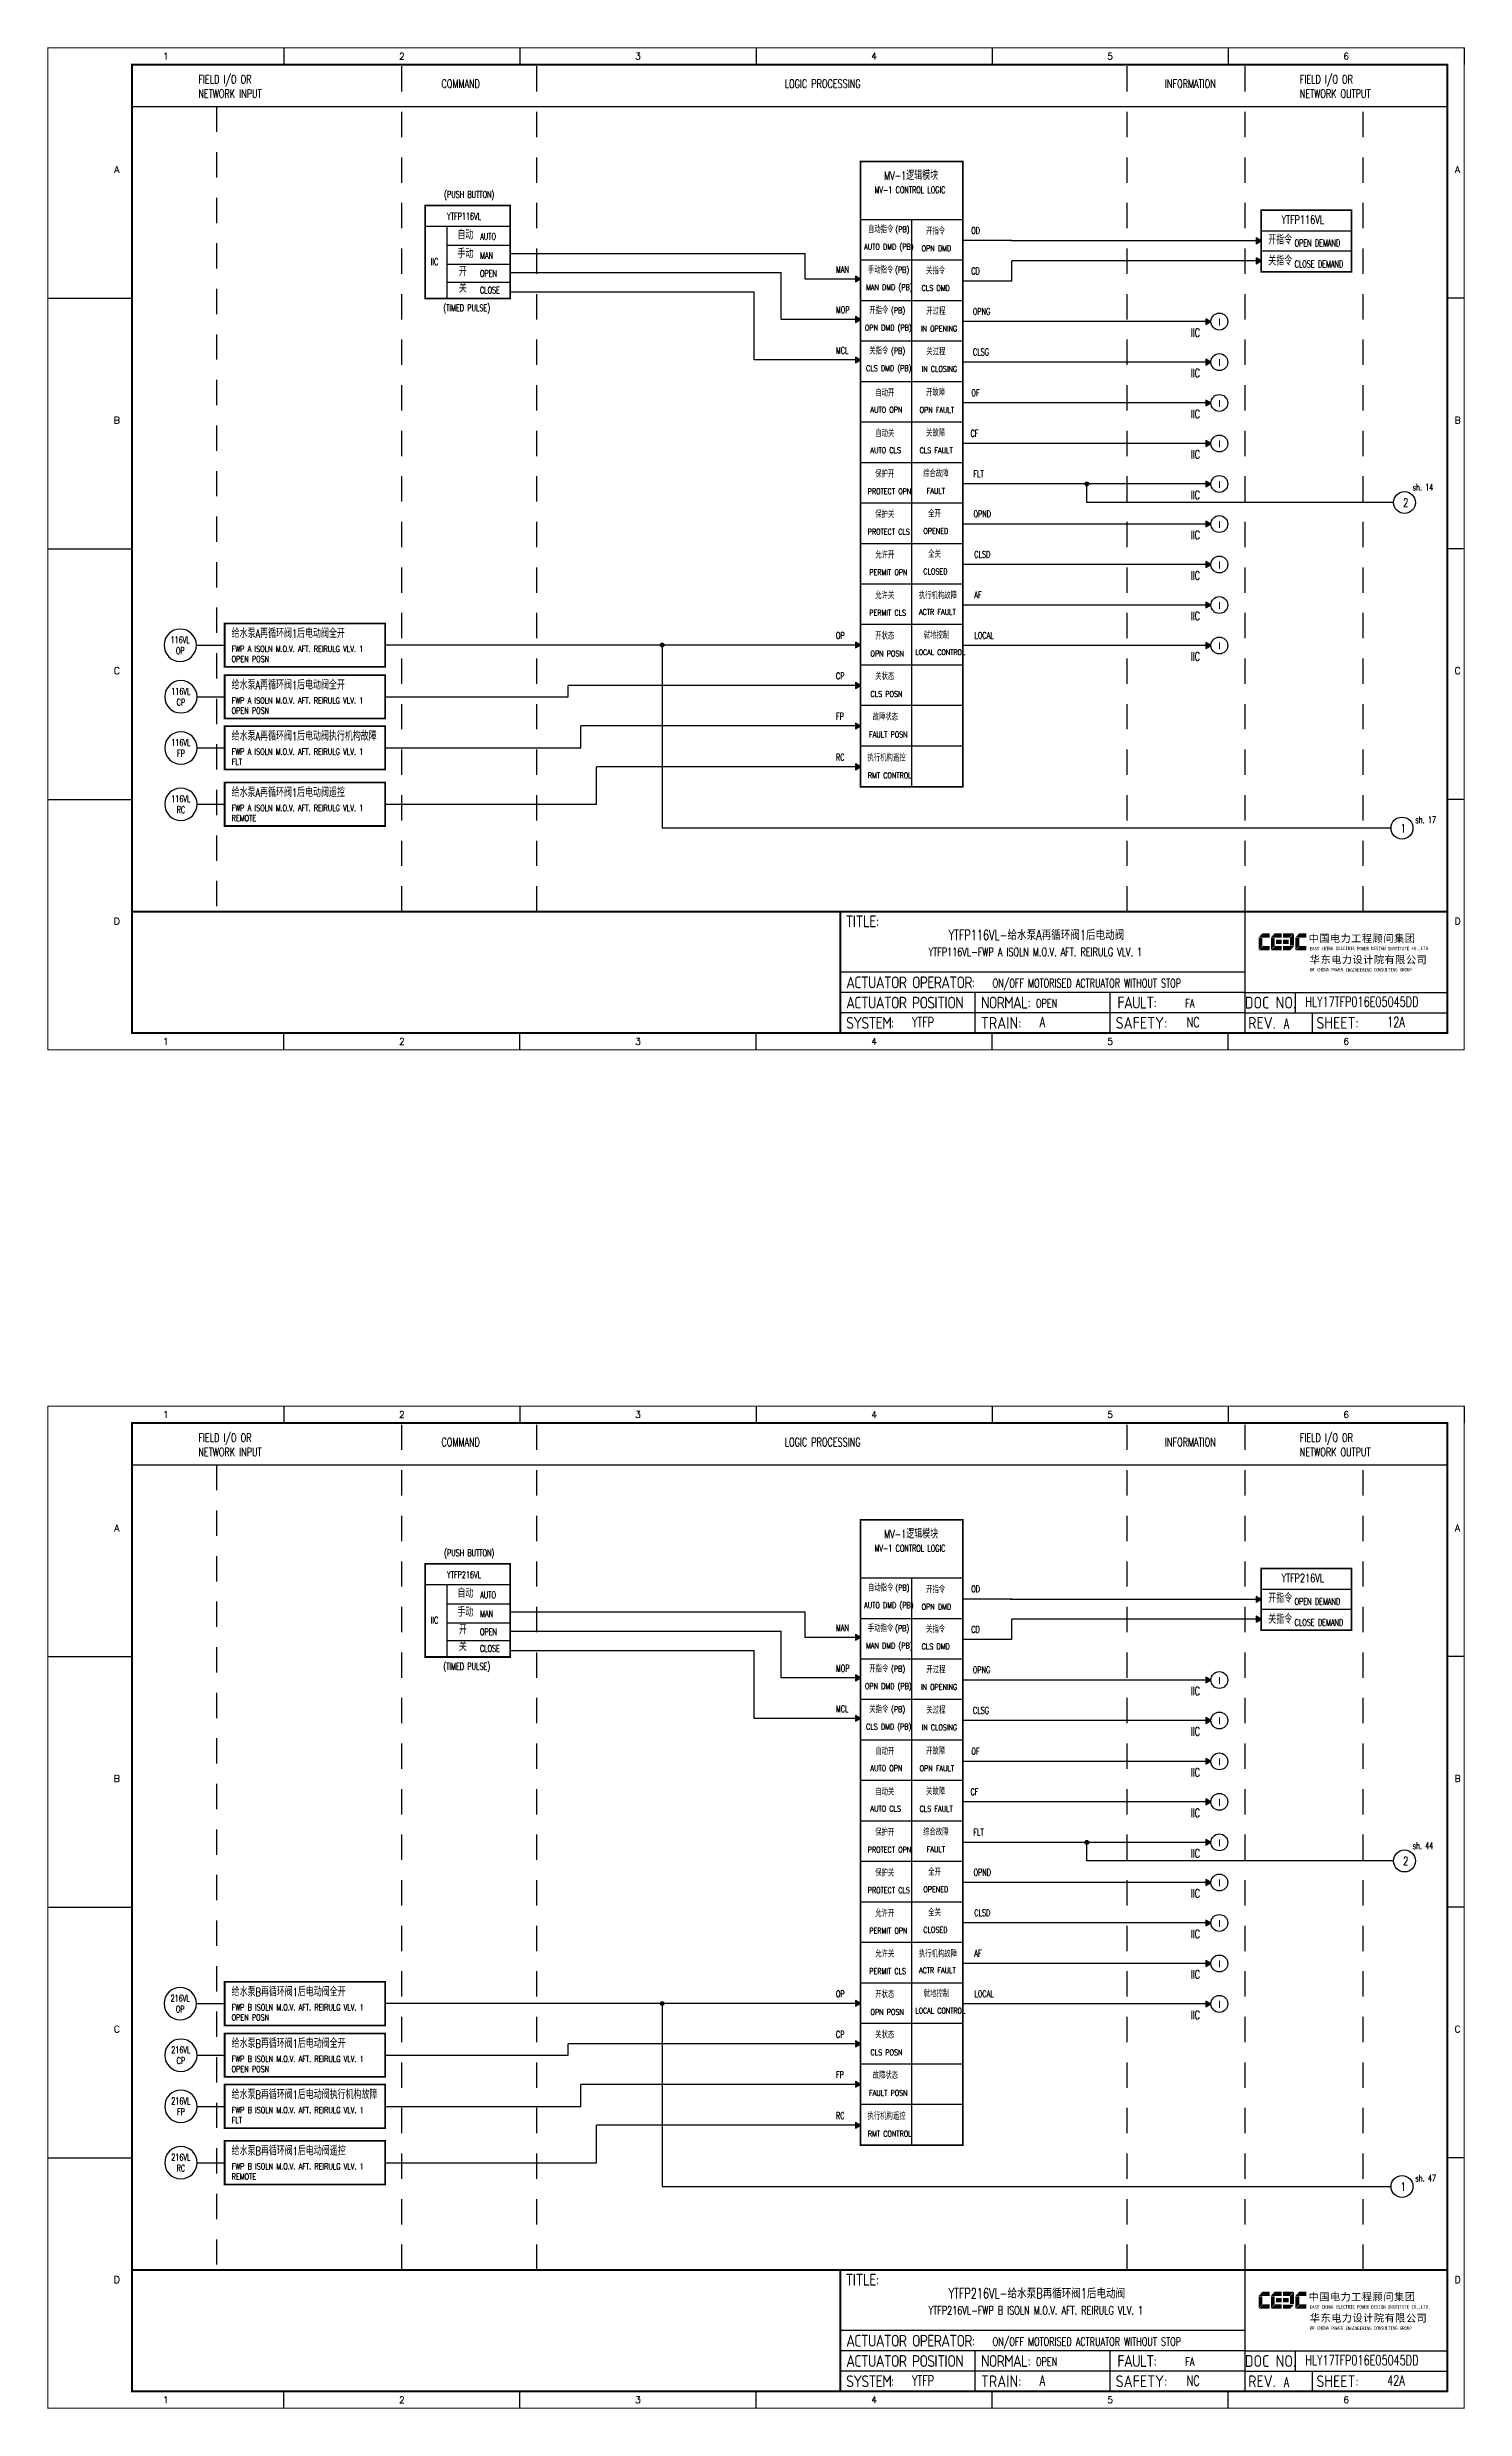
# Model space of a CAD drawing. Header units: millimetres. Extents: x 38833 to 52469, y 29493 to 32647.
# Drawn here: x 43087 to 43507, y 30242 to 30942 of the extents above; entities that cross this region are included whole.
import ezdxf
from ezdxf.enums import TextEntityAlignment as Align

# ---------------------------------------------------------------- set-up
doc = ezdxf.new("R2010")
doc.units = ezdxf.units.MM
doc.linetypes.add('DASHED', pattern=[0.75, 0.5, -0.25])
doc.linetypes.add('JIS_02_0.7', pattern=[1.35, 0.75, -0.6])
for name, color, linetype in [('INSTRUMENT', 4, 'Continuous'), ('MLINE', 6, 'Continuous'), ('TITLE', 1, 'Continuous'), ('TK', 7, 'Continuous'), ('图框_外框线', 7, 'Continuous'), ('图框_标题栏文字', 6, 'Continuous')]:
    doc.layers.add(name, color=color, linetype=linetype)
doc.styles.add('ecepdi', font='simhei.ttf', dxfattribs={"width": 0.9})
doc.styles.get("Standard").update_dxf_attribs({"font": 'romans.shx', "width": 0.7, "bigfont": 'hztxta.shx'})
doc.styles.add('工程字', font='gbenor.shx', dxfattribs={"bigfont": 'gbcbig.shx'})

# ---------------------------------------------------------------- blocks, each defined once
blk = doc.blocks.new('INS00')
at = {"layer": 'INSTRUMENT', "color": 0}
blk.add_lwpolyline([(6, 0, 1), (-6, 0, 1)], format="xyb", close=True, dxfattribs=at)
at = {"layer": 'INSTRUMENT', "flags": 1}
for tag, p in [('INSNAM', (0, 9)), ('INSDGN', (0, -9)), ('INSSUP', (0, -15)), ('INSTYP', (0, -12)), ('INSMAN', (0, -18)), ('INSREM', (0, -21))]:
    blk.add_attdef(tag, text='', height=3, dxfattribs=at).set_placement(p, align=Align.TOP_CENTER)
at = {"layer": 'INSTRUMENT', "width": 0.7}
for tag, p in [('INSIDE', (0, 2)), ('INSSYS', (0, -2))]:
    blk.add_attdef(tag, text='', height=2.5, dxfattribs=at).set_placement(p, align=Align.MIDDLE)
for tag, p in [('INSHH', (6, 3.5)), ('INSL', (6, -3)), ('INSLL', (6, -6))]:
    blk.add_attdef(tag, p, '', height=2.5, dxfattribs=at)
at = {"layer": 'INSTRUMENT', "linetype": 'DASHED', "width": 0.7}
blk.add_attdef('INSH', (6, 0.5), '', height=2.5, dxfattribs=at)
blk = doc.blocks.new('A$C1E0003F3')
h = blk.add_hatch(color=152)
edge = h.paths.add_edge_path()
edge.add_ellipse((5.15, 4.41), major_axis=(0, 0.211), ratio=0.769231, start_angle=-90, end_angle=0)
edge.add_line((5.15, 4.62), (3.22, 4.62))
edge.add_line((3.22, 4.62), (2.09, 3.35))
edge.add_line((2.09, 3.35), (5.32, 3.35))
edge.add_line((5.32, 3.35), (5.32, 4.41))
h.paths.add_polyline_path([(3.22, 3.23), (2.09, 3.23), (2.09, -0.36), (3.22, 0.91)])
edge = h.paths.add_edge_path()
edge.add_line((5.32, 0.81), (3.27, 0.81))
edge.add_line((3.27, 0.81), (2.13, -0.46))
edge.add_line((2.13, -0.46), (5.15, -0.46))
edge.add_ellipse((5.15, -0.25), major_axis=(0, 0.211), ratio=0.769231, start_angle=180, end_angle=270)
edge.add_line((5.32, -0.25), (5.32, 0.81))
h = blk.add_hatch(color=152)
edge = h.paths.add_edge_path()
edge.add_ellipse((8.78, 4.41), major_axis=(0, 0.211), ratio=0.769231, start_angle=-90, end_angle=0)
edge.add_line((8.78, 4.62), (6.84, 4.62))
edge.add_line((6.84, 4.62), (5.71, 3.35))
edge.add_line((5.71, 3.35), (8.94, 3.35))
edge.add_line((8.94, 3.35), (8.94, 4.41))
h.paths.add_polyline_path([(6.84, 3.23), (5.71, 3.23), (5.71, -0.36), (6.84, 0.91)])
edge = h.paths.add_edge_path()
edge.add_ellipse((8.78, 2.49), major_axis=(0, 0.211), ratio=0.769231, start_angle=-90, end_angle=0)
edge.add_line((8.78, 2.7), (7.22, 2.7))
edge.add_line((7.22, 2.7), (7.22, 1.44))
edge.add_line((7.22, 1.44), (8.78, 1.44))
edge.add_ellipse((8.78, 1.65), major_axis=(0, 0.211), ratio=0.769231, start_angle=180, end_angle=270)
edge.add_line((8.94, 1.65), (8.94, 2.49))
edge = h.paths.add_edge_path()
edge.add_line((8.94, 0.81), (6.89, 0.81))
edge.add_line((6.89, 0.81), (5.75, -0.46))
edge.add_line((5.75, -0.46), (8.78, -0.46))
edge.add_ellipse((8.78, -0.25), major_axis=(0, 0.211), ratio=0.769231, start_angle=180, end_angle=270)
edge.add_line((8.94, -0.25), (8.94, 0.81))
h = blk.add_hatch(color=1)
edge = h.paths.add_edge_path()
edge.add_line((12.48, 4.62), (9.46, 4.62))
edge.add_ellipse((9.46, 4.41), major_axis=(0, 0.211), ratio=0.769231, start_angle=0, end_angle=90)
edge.add_line((9.3, 4.41), (9.3, 3.35))
edge.add_line((9.3, 3.35), (11.35, 3.35))
edge.add_line((11.35, 3.35), (12.48, 4.62))
h.paths.add_polyline_path([(12.57, 4.56), (11.38, 3.23), (11.38, 0.93), (12.57, 0.93)])
edge = h.paths.add_edge_path()
edge.add_line((11.03, 2.7), (9.46, 2.7))
edge.add_ellipse((9.46, 2.49), major_axis=(0, 0.211), ratio=0.769231, start_angle=0, end_angle=90)
edge.add_line((9.3, 2.49), (9.3, 1.65))
edge.add_ellipse((9.46, 1.65), major_axis=(0, 0.211), ratio=0.769231, start_angle=90, end_angle=180)
edge.add_line((9.46, 1.44), (11.03, 1.44))
edge.add_line((11.03, 1.44), (11.03, 2.7))
h = blk.add_hatch(color=1)
edge = h.paths.add_edge_path()
edge.add_line((12.58, 0.79), (9.3, 0.79))
edge.add_line((9.3, 0.79), (9.3, -0.27))
edge.add_ellipse((9.46, -0.27), major_axis=(0, 0.211), ratio=0.769231, start_angle=90, end_angle=180)
edge.add_line((9.46, -0.48), (11.43, -0.48))
edge.add_line((11.43, -0.48), (12.58, 0.79))
h = blk.add_hatch(color=152)
edge = h.paths.add_edge_path()
edge.add_ellipse((16.11, 4.41), major_axis=(0, 0.211), ratio=0.769231, start_angle=-90, end_angle=0)
edge.add_line((16.11, 4.62), (14.14, 4.62))
edge.add_line((14.14, 4.62), (13, 3.35))
edge.add_line((13, 3.35), (16.27, 3.35))
edge.add_line((16.27, 3.35), (16.27, 4.41))
h.paths.add_polyline_path([(14.14, 3.23), (13, 3.23), (13, -0.36), (14.14, 0.91)])
edge = h.paths.add_edge_path()
edge.add_line((16.27, 0.81), (14.18, 0.81))
edge.add_line((14.18, 0.81), (13.04, -0.46))
edge.add_line((13.04, -0.46), (16.03, -0.46))
edge.add_ellipse((16.03, -0.15), major_axis=(0, 0.316), ratio=0.769231, start_angle=180, end_angle=270)
edge.add_line((16.27, -0.15), (16.27, 0.81))
at = {"layer": 'TITLE', "color": 7, "style": 'ecepdi'}
for s, p in [('中', (16.92, 1.94)), ('国', (20.09, 2)), ('电', (23.25, 1.99)), ('力', (26.39, 1.96)), ('工', (29.53, 1.95)), ('程', (32.71, 1.98)), ('顾', (35.9, 1.98)), ('问', (39.09, 1.94)), ('集', (42.26, 1.98)), ('团', (45.42, 2.01)), ('华', (17.24, -4.31)), ('东', (20.45, -4.29)), ('电', (23.62, -4.35)), ('力', (26.75, -4.32)), ('设', (29.92, -4.3)), ('计', (33.05, -4.31)), ('院', (36.26, -4.29)), ('有', (39.41, -4.29)), ('限', (42.57, -4.32)), ('公', (45.78, -4.38)), ('司', (48.91, -4.35))]:
    blk.add_text(s, height=2.2, dxfattribs=at).set_placement(p)
at = {"layer": 'TITLE', "color": 7, "style": 'ecepdi', "width": 0.975}
for s, p in [('E', (17.58, 0.02)), ('A', (18.29, 0.03)), ('S', (19, 0.03)), ('T', (19.7, 0.03)), ('C', (21.1, 0.09)), ('H', (21.77, 0.09)), ('I', (22.46, 0.09)), ('N', (23.17, 0.1)), ('A', (23.86, 0.1)), ('E', (25.35, 0.09)), ('L', (26.05, 0.11)), ('E', (26.76, 0.1)), ('C', (27.46, 0.12)), ('T', (28.18, 0.11)), ('R', (28.87, 0.1)), ('I', (29.57, 0.11)), ('C', (30.28, 0.1)), ('P', (31.64, 0.09)), ('O', (32.32, 0.08)), ('W', (33.03, 0.08)), ('E', (33.72, 0.08)), ('R', (34.42, 0.09)), ('D', (35.81, 0.1)), ('E', (36.52, 0.1)), ('S', (37.2, 0.1)), ('I', (37.91, 0.09)), ('G', (38.68, 0.11)), ('N', (39.38, 0.09)), ('I', (40.72, 0.07)), ('N', (41.43, 0.08)), ('S', (42.14, 0.08)), ('T', (42.83, 0.08)), ('I', (43.52, 0.09)), ('T', (44.22, 0.07)), ('U', (44.93, 0.07)), ('T', (45.63, 0.08)), ('E', (46.34, 0.09)), ('C', (47.76, 0.11)), ('O', (48.48, 0.1)), ('L', (50.56, 0.1)), ('T', (51.27, 0.1)), ('D', (51.96, 0.1)), ('O', (17.67, -6.18)), ('OF', (18.01, -6.2)), ('F', (18.37, -6.2)), ('C', (19.8, -6.19)), ('H', (20.47, -6.19)), ('I', (21.15, -6.19)), ('N', (21.87, -6.18)), ('A', (22.56, -6.18)), ('P', (23.98, -6.2)), ('O', (24.66, -6.21)), ('W', (25.36, -6.21)), ('E', (26.06, -6.21)), ('R', (26.75, -6.2)), ('E', (28.19, -6.24)), ('N', (28.91, -6.27)), ('G', (29.62, -6.26)), ('I', (30.32, -6.27)), ('N', (31.02, -6.27)), ('E', (31.7, -6.28)), ('E', (32.41, -6.27)), ('R', (33.1, -6.24)), ('I', (33.81, -6.24)), ('N', (34.51, -6.26)), ('G', (35.2, -6.24)), ('C', (36.61, -6.19)), ('O', (37.3, -6.21)), ('N', (38, -6.2)), ('S', (38.71, -6.21)), ('U', (39.41, -6.18)), ('L', (40.11, -6.18)), ('T', (40.81, -6.19)), ('I', (41.51, -6.21)), ('N', (42.2, -6.21)), ('G', (42.91, -6.17)), ('G', (44.29, -6.2)), ('R', (45, -6.21)), ('O', (45.69, -6.22)), ('U', (46.39, -6.2)), ('P', (47.1, -6.23)), ('.', (49.23, 0.1)), (',', (49.87, 0.1)), ('.', (52.72, 0.11))]:
    blk.add_text(s, height=1, dxfattribs=at).set_placement(p, align=Align.MIDDLE_CENTER)
blk = doc.blocks.new('A$C613255F0')
for p, q in [((70, 297), (70, 292)), ((140, 297), (140, 292)), ((210, 297), (210, 292)), ((280, 297), (280, 292)), ((350, 297), (350, 292)), ((420, 297), (420, 292)), ((0, 222.75), (25, 222.75)), ((420, 222.75), (415, 222.75)), ((0, 148.5), (25, 148.5)), ((420, 148.5), (415, 148.5)), ((0, 74.25), (25, 74.25)), ((420, 74.25), (415, 74.25)), ((70, 0), (70, 5)), ((140, 0), (140, 5)), ((210, 0), (210, 5)), ((280, 0), (280, 5)), ((350, 0), (350, 5))]:
    blk.add_line(p, q)
at = {"layer": 'MLINE', "linetype": 'JIS_02_0.7', "ltscale": 10}
for p, q in [((105, 41), (105, 292)), ((145, 41), (145, 292)), ((320, 41), (320, 292)), ((355, 41), (355, 292)), ((50, 279.56), (50, 41)), ((390, 41), (390, 279.56))]:
    blk.add_line(p, q, dxfattribs=at)
at = {"layer": 'MLINE'}
blk.add_line((25, 279.56), (415, 279.56), dxfattribs=at)
at = {"layer": '图框_外框线'}
for p, q in [((355, 5), (355, 41)), ((355, 23), (235, 23)), ((355, 17), (235, 17)), ((275, 11), (275, 17)), ((315, 11), (315, 17)), ((355, 17), (415, 17)), ((370, 11), (370, 17)), ((355, 11), (235, 11)), ((355, 11), (235, 11)), ((275, 5), (275, 11)), ((315, 5), (315, 11)), ((355, 11), (415, 11)), ((375, 5), (375, 11))]:
    blk.add_line(p, q, dxfattribs=at)
for points, const_width in [([(0, 0), (420, 0), (420, 297), (0, 297)], 0.3), ([(25, 5), (415, 5), (415, 292), (25, 292)], 0.6)]:
    blk.add_lwpolyline(points, close=True, dxfattribs=dict(at, const_width=const_width))
at = {"layer": '图框_外框线', "const_width": 0.6}
blk.add_lwpolyline([(235, 41), (25, 41)], dxfattribs=at)
at = {"layer": '图框_外框线'}
blk.add_lwpolyline([(415, 41, 0.6, 0.6, 0), (235, 41, 0.6, 0.6, 0), (235, 5, 0, 0, 0)], format="xyseb", dxfattribs=at)
blk.add_blockref('A$C1E0003F3', (356.94, 29.95))
at = {"layer": 'MLINE', "char_height": 2.5, "width": 31.8959, "attachment_point": 1}
for s, insert in [('FIELD I/O OR', (44.67, 288.89)), ('COMMAND', (116.74, 287.58)), ('LOGIC PROCESSING', (218.52, 287.58)), ('INFORMATION', (331.25, 287.58)), ('FIELD I/O OR', (371.22, 288.89)), ('NETWORK INPUT', (44.67, 284.64)), ('NETWORK OUTPUT', (371.22, 284.64))]:
    blk.add_mtext(s, dxfattribs=dict(at, insert=insert))
at = {"layer": 'TK', "color": 3}
for s, p in [('1', (35, 294.5)), ('2', (105, 294.5)), ('3', (175, 294.5)), ('4', (245, 294.5)), ('5', (315, 294.5)), ('6', (385, 294.5)), ('1', (35, 2.5)), ('2', (105, 2.5)), ('3', (175, 2.5)), ('4', (245, 2.5)), ('5', (315, 2.5)), ('6', (385, 2.5))]:
    blk.add_text(s, height=2, dxfattribs=at).set_placement(p, align=Align.MIDDLE)
for s, p in [('A', (20.5, 259.88)), ('A', (418, 259.88)), ('B', (20.5, 185.62)), ('B', (418, 185.62)), ('C', (20.5, 111.38)), ('C', (418, 111.38)), ('D', (20.5, 37.12)), ('D', (418, 37.12))]:
    blk.add_text(s, height=2, dxfattribs=at).set_placement(p, align=Align.CENTER)
at = {"layer": '图框_标题栏文字', "char_height": 3.5, "style": '工程字'}
for s, insert, width, attachment_point in [('{\\T0.9; TITLE:}', (234.86, 38.09), 14.2249, 4), ('{\\T0.9; ACTUATOR OPERATOR:}', (235, 20), 40, 4), ('{\\T0.9; ACTUATOR POSITION}', (235, 14), 45, 4), ('{\\T0.9; NORMAL:}', (275, 14), 18.2557, 4), ('{\\T0.9; FAULT:}', (315.44, 14), 15, 4), ('DOC NO.', (362.5, 14), 15, 5), ('{\\T0.9; SYSTEM:}', (235, 8), 17.9526, 4), ('{\\T0.9; }TRAIN: ', (275, 8), 17.6638, 4), ('SAFETY:', (324.3, 8), 22.3993, 5), ('REV.', (360, 8), 10, 5), ('SHEET:', (382.42, 8), 20, 5)]:
    blk.add_mtext(s, dxfattribs=dict(at, insert=insert, width=width, attachment_point=attachment_point))

msp = doc.modelspace()

# ---------------------------------------------------------------- hatches: boundary and pattern name
for points in [[(43446.55, 30884.41), (43445.05, 30885.28), (43445.05, 30883.55)], [(43327.76, 30873.11), (43326.26, 30873.98), (43326.26, 30872.25)], [(43446.55, 30878.51), (43445.05, 30879.38), (43445.05, 30877.65)], [(43327.76, 30861.11), (43326.26, 30861.98), (43326.26, 30860.25)], [(43431.64, 30860.49), (43430.14, 30861.35), (43430.14, 30859.62)], [(43327.76, 30849.11), (43326.26, 30849.98), (43326.26, 30848.25)], [(43431.64, 30848.49), (43430.14, 30849.35), (43430.14, 30847.62)], [(43431.64, 30836.37), (43430.14, 30837.24), (43430.14, 30835.5)], [(43431.64, 30824.37), (43430.14, 30825.24), (43430.14, 30823.5)], [(43431.64, 30812.37), (43430.14, 30813.24), (43430.14, 30811.5)], [(43431.64, 30800.49), (43430.14, 30801.35), (43430.14, 30799.62)], [(43431.64, 30788.49), (43430.14, 30789.35), (43430.14, 30787.62)], [(43431.64, 30776.49), (43430.14, 30777.35), (43430.14, 30775.62)], [(43327.76, 30764.64), (43326.26, 30765.51), (43326.26, 30763.78)], [(43431.64, 30764.49), (43430.14, 30765.35), (43430.14, 30763.62)], [(43327.76, 30752.64), (43326.26, 30753.51), (43326.26, 30751.78)], [(43327.76, 30740.64), (43326.26, 30741.51), (43326.26, 30739.78)], [(43327.76, 30728.52), (43326.26, 30729.39), (43326.26, 30727.66)], [(43446.55, 30481.81), (43445.05, 30482.68), (43445.05, 30480.95)], [(43446.55, 30475.91), (43445.05, 30476.78), (43445.05, 30475.05)], [(43327.76, 30470.51), (43326.26, 30471.38), (43326.26, 30469.65)], [(43327.76, 30458.51), (43326.26, 30459.38), (43326.26, 30457.65)], [(43431.64, 30457.89), (43430.14, 30458.75), (43430.14, 30457.02)], [(43327.76, 30446.51), (43326.26, 30447.38), (43326.26, 30445.65)], [(43431.64, 30445.89), (43430.14, 30446.75), (43430.14, 30445.02)], [(43431.64, 30433.77), (43430.14, 30434.64), (43430.14, 30432.9)], [(43431.64, 30421.77), (43430.14, 30422.64), (43430.14, 30420.9)], [(43431.64, 30409.77), (43430.14, 30410.64), (43430.14, 30408.9)], [(43431.64, 30397.89), (43430.14, 30398.75), (43430.14, 30397.02)], [(43431.64, 30385.89), (43430.14, 30386.75), (43430.14, 30385.02)], [(43431.64, 30373.89), (43430.14, 30374.75), (43430.14, 30373.02)], [(43327.76, 30362.04), (43326.26, 30362.91), (43326.26, 30361.18)], [(43431.64, 30361.89), (43430.14, 30362.75), (43430.14, 30361.02)], [(43327.76, 30350.04), (43326.26, 30350.91), (43326.26, 30349.18)], [(43327.76, 30338.04), (43326.26, 30338.91), (43326.26, 30337.18)], [(43327.76, 30325.93), (43326.26, 30326.79), (43326.26, 30325.06)]]:
    msp.add_hatch(color=256).paths.add_polyline_path(points)
h = msp.add_hatch(color=256)
edge = h.paths.add_edge_path()
edge.add_arc((43394.84, 30812.37), 0.55, 0, 360)
h = msp.add_hatch(color=256)
edge = h.paths.add_edge_path()
edge.add_arc((43268.92, 30764.64), 0.55, 0, 360)
h = msp.add_hatch(color=256)
edge = h.paths.add_edge_path()
edge.add_arc((43394.84, 30409.77), 0.55, 0, 360)
h = msp.add_hatch(color=256)
edge = h.paths.add_edge_path()
edge.add_arc((43268.92, 30362.04), 0.55, 0, 360)

# ---------------------------------------------------------------- linework, layer by layer
for p, q in [((43327.76, 30890.77), (43327.76, 30907.95)), ((43358.04, 30890.77), (43358.04, 30907.95)), ((43198.66, 30888.77), (43223.83, 30888.77)), ((43205.08, 30888.77), (43205.08, 30867.31)), ((43327.76, 30890.77), (43358.04, 30890.77)), ((43342.9, 30890.77), (43342.9, 30722.65)), ((43446.55, 30887.42), (43473.34, 30887.42)), ((43446.55, 30887.42), (43473.34, 30887.42)), ((43205.08, 30883.11), (43223.83, 30883.11)), ((43223.83, 30880.71), (43311.31, 30880.71)), ((43311.31, 30873.11), (43311.31, 30880.71)), ((43372.65, 30884.49), (43358.04, 30884.49)), ((43372.23, 30884.48), (43446.55, 30884.48)), ((43446.55, 30881.48), (43473.34, 30881.48)), ((43205.08, 30877.48), (43223.83, 30877.48)), ((43223.83, 30875.01), (43304.21, 30875.01)), ((43304.21, 30861.11), (43304.21, 30875.01)), ((43327.76, 30873.11), (43311.31, 30873.11)), ((43327.76, 30878.77), (43358.04, 30878.77)), ((43446.55, 30878.51), (43372.65, 30878.51)), ((43372.65, 30872.49), (43372.65, 30878.51)), ((43446.55, 30875.28), (43473.34, 30875.28)), ((43446.55, 30875.28), (43473.34, 30875.28)), ((43205.08, 30872.17), (43223.83, 30872.17)), ((43205.08, 30867.31), (43223.83, 30867.31)), ((43205.08, 30867.31), (43223.83, 30867.31)), ((43223.83, 30869.28), (43296.17, 30869.28)), ((43296.17, 30849.11), (43296.17, 30869.28)), ((43327.76, 30866.77), (43358.04, 30866.77)), ((43372.65, 30872.49), (43358.04, 30872.49)), ((43311.31, 30861.11), (43304.21, 30861.11)), ((43327.76, 30861.11), (43311.31, 30861.11)), ((43431.64, 30860.49), (43358.04, 30860.49)), ((43327.76, 30854.77), (43358.04, 30854.77)), ((43327.76, 30849.11), (43296.17, 30849.11)), ((43431.64, 30848.49), (43358.04, 30848.49)), ((43327.76, 30842.77), (43358.04, 30842.77)), ((43327.76, 30830.77), (43358.04, 30830.77)), ((43431.64, 30836.37), (43358.04, 30836.37)), ((43431.64, 30824.37), (43358.04, 30824.37)), ((43327.76, 30818.77), (43358.04, 30818.77)), ((43431.64, 30812.37), (43358.04, 30812.37)), ((43394.84, 30806.86), (43394.84, 30812.37)), ((43327.76, 30806.77), (43358.04, 30806.77)), ((43485.79, 30806.86), (43394.84, 30806.86)), ((43431.64, 30800.49), (43358.04, 30800.49)), ((43327.76, 30794.77), (43358.04, 30794.77)), ((43327.76, 30782.77), (43358.04, 30782.77)), ((43431.64, 30788.49), (43358.04, 30788.49)), ((43431.64, 30776.49), (43358.04, 30776.49)), ((43327.76, 30770.77), (43358.04, 30770.77)), ((43130.84, 30764.57), (43139.22, 30764.57)), ((43327.76, 30764.64), (43186.76, 30764.64)), ((43268.92, 30764.83), (43268.92, 30710.41)), ((43431.64, 30764.49), (43358.04, 30764.49)), ((43327.76, 30758.77), (43358.04, 30758.77)), ((43131.04, 30749.29), (43139.22, 30749.29)), ((43186.83, 30749.29), (43241.09, 30749.29)), ((43327.76, 30752.64), (43241.09, 30752.64)), ((43241.09, 30749.29), (43241.09, 30752.64)), ((43327.76, 30746.77), (43358.04, 30746.77)), ((43327.76, 30740.64), (43244.78, 30740.64)), ((43244.78, 30734.13), (43244.78, 30740.64)), ((43131.04, 30734.13), (43139.22, 30734.13)), ((43186.83, 30734.13), (43244.78, 30734.13)), ((43327.76, 30734.77), (43358.04, 30734.77)), ((43327.76, 30728.52), (43249.47, 30728.52)), ((43249.47, 30717.44), (43249.47, 30728.52)), ((43131.04, 30717.44), (43139.22, 30717.44)), ((43186.83, 30717.44), (43249.47, 30717.44)), ((43268.92, 30710.41), (43485.05, 30710.41)), ((43327.76, 30488.17), (43327.76, 30505.35)), ((43358.04, 30488.17), (43358.04, 30505.35)), ((43327.76, 30488.17), (43358.04, 30488.17)), ((43342.9, 30488.17), (43342.9, 30320.05)), ((43198.66, 30486.17), (43223.83, 30486.17)), ((43205.08, 30486.17), (43205.08, 30464.71)), ((43372.65, 30481.89), (43358.04, 30481.89)), ((43372.23, 30481.88), (43446.55, 30481.88)), ((43446.55, 30484.82), (43473.34, 30484.82)), ((43446.55, 30484.82), (43473.34, 30484.82)), ((43205.08, 30480.51), (43223.83, 30480.51)), ((43205.08, 30474.88), (43223.83, 30474.88)), ((43223.83, 30478.11), (43311.31, 30478.11)), ((43311.31, 30470.51), (43311.31, 30478.11)), ((43327.76, 30476.17), (43358.04, 30476.17)), ((43446.55, 30475.91), (43372.65, 30475.91)), ((43372.65, 30469.89), (43372.65, 30475.91)), ((43446.55, 30478.88), (43473.34, 30478.88)), ((43205.08, 30469.57), (43223.83, 30469.57)), ((43223.83, 30472.41), (43304.21, 30472.41)), ((43223.83, 30466.68), (43296.17, 30466.68)), ((43296.17, 30446.51), (43296.17, 30466.68)), ((43304.21, 30458.51), (43304.21, 30472.41)), ((43327.76, 30470.51), (43311.31, 30470.51)), ((43372.65, 30469.89), (43358.04, 30469.89)), ((43446.55, 30472.68), (43473.34, 30472.68)), ((43446.55, 30472.68), (43473.34, 30472.68)), ((43205.08, 30464.71), (43223.83, 30464.71)), ((43205.08, 30464.71), (43223.83, 30464.71)), ((43327.76, 30464.17), (43358.04, 30464.17)), ((43311.31, 30458.51), (43304.21, 30458.51)), ((43327.76, 30458.51), (43311.31, 30458.51)), ((43431.64, 30457.89), (43358.04, 30457.89)), ((43327.76, 30446.51), (43296.17, 30446.51)), ((43327.76, 30452.17), (43358.04, 30452.17)), ((43431.64, 30445.89), (43358.04, 30445.89)), ((43327.76, 30440.17), (43358.04, 30440.17)), ((43431.64, 30433.77), (43358.04, 30433.77)), ((43327.76, 30428.17), (43358.04, 30428.17)), ((43431.64, 30421.77), (43358.04, 30421.77)), ((43327.76, 30416.17), (43358.04, 30416.17)), ((43327.76, 30404.17), (43358.04, 30404.17)), ((43431.64, 30409.77), (43358.04, 30409.77)), ((43394.84, 30404.27), (43394.84, 30409.77)), ((43485.79, 30404.27), (43394.84, 30404.27)), ((43431.64, 30397.89), (43358.04, 30397.89)), ((43327.76, 30392.17), (43358.04, 30392.17)), ((43431.64, 30385.89), (43358.04, 30385.89)), ((43327.76, 30380.17), (43358.04, 30380.17)), ((43431.64, 30373.89), (43358.04, 30373.89)), ((43130.84, 30361.97), (43139.22, 30361.97)), ((43327.76, 30362.04), (43186.76, 30362.04)), ((43268.92, 30362.23), (43268.92, 30307.81)), ((43327.76, 30368.17), (43358.04, 30368.17)), ((43431.64, 30361.89), (43358.04, 30361.89)), ((43327.76, 30356.17), (43358.04, 30356.17)), ((43327.76, 30350.04), (43241.09, 30350.04)), ((43241.09, 30346.69), (43241.09, 30350.04)), ((43131.04, 30346.69), (43139.22, 30346.69)), ((43186.83, 30346.69), (43241.09, 30346.69)), ((43327.76, 30344.17), (43358.04, 30344.17)), ((43327.76, 30338.04), (43244.78, 30338.04)), ((43244.78, 30331.53), (43244.78, 30338.04)), ((43131.04, 30331.53), (43139.22, 30331.53)), ((43186.83, 30331.53), (43244.78, 30331.53)), ((43327.76, 30332.17), (43358.04, 30332.17)), ((43327.76, 30325.93), (43249.47, 30325.93)), ((43249.47, 30314.84), (43249.47, 30325.93)), ((43131.04, 30314.84), (43139.22, 30314.84)), ((43186.83, 30314.84), (43249.47, 30314.84)), ((43268.92, 30307.81), (43485.05, 30307.81))]:
    msp.add_line(p, q)
for points, const_width in [([(43327.76, 30907.95), (43358.04, 30907.95), (43358.04, 30722.65), (43327.76, 30722.65), (43327.76, 30907.95)], 0.5), ([(43327.76, 30907.95), (43358.04, 30907.95), (43358.04, 30722.65), (43327.76, 30722.65), (43327.76, 30907.95)], 0.2), ([(43198.66, 30894.89), (43223.83, 30894.89), (43223.83, 30867.31), (43198.66, 30867.31), (43198.66, 30894.89)], 0.5), ([(43446.55, 30893.54), (43473.34, 30893.54), (43473.34, 30875.28), (43446.55, 30875.28), (43446.55, 30893.54)], 0.5), ([(43139.22, 30771.01), (43186.83, 30771.01), (43186.83, 30758.14), (43139.22, 30758.14), (43139.22, 30771.01)], 0.5), ([(43139.22, 30755.72), (43186.83, 30755.72), (43186.83, 30742.85), (43139.22, 30742.85), (43139.22, 30755.72)], 0.5), ([(43139.22, 30740.56), (43186.83, 30740.56), (43186.83, 30727.7), (43139.22, 30727.7), (43139.22, 30740.56)], 0.5), ([(43139.22, 30723.87), (43186.83, 30723.87), (43186.83, 30711), (43139.22, 30711), (43139.22, 30723.87)], 0.5), ([(43327.76, 30505.35), (43358.04, 30505.35), (43358.04, 30320.05), (43327.76, 30320.05), (43327.76, 30505.35)], 0.5), ([(43327.76, 30505.35), (43358.04, 30505.35), (43358.04, 30320.05), (43327.76, 30320.05), (43327.76, 30505.35)], 0.2), ([(43198.66, 30492.29), (43223.83, 30492.29), (43223.83, 30464.71), (43198.66, 30464.71), (43198.66, 30492.29)], 0.5), ([(43446.55, 30490.94), (43473.34, 30490.94), (43473.34, 30472.68), (43446.55, 30472.68), (43446.55, 30490.94)], 0.5), ([(43139.22, 30368.41), (43186.83, 30368.41), (43186.83, 30355.54), (43139.22, 30355.54), (43139.22, 30368.41)], 0.5), ([(43139.22, 30353.12), (43186.83, 30353.12), (43186.83, 30340.25), (43139.22, 30340.25), (43139.22, 30353.12)], 0.5), ([(43139.22, 30337.97), (43186.83, 30337.97), (43186.83, 30325.1), (43139.22, 30325.1), (43139.22, 30337.97)], 0.5), ([(43139.22, 30321.27), (43186.83, 30321.27), (43186.83, 30308.4), (43139.22, 30308.4), (43139.22, 30321.27)], 0.5)]:
    msp.add_lwpolyline(points, dxfattribs=dict(const_width=const_width))
for points in [[(43198.66, 30894.89), (43223.83, 30894.89), (43223.83, 30867.31), (43198.66, 30867.31)], [(43327.76, 30890.77), (43358.04, 30890.77), (43358.04, 30722.65), (43327.76, 30722.65)], [(43446.55, 30884.41), (43445.05, 30885.28), (43445.05, 30883.55)], [(43327.76, 30873.11), (43326.26, 30873.98), (43326.26, 30872.25)], [(43446.55, 30878.51), (43445.05, 30879.38), (43445.05, 30877.65)], [(43327.76, 30861.11), (43326.26, 30861.98), (43326.26, 30860.25)], [(43431.64, 30860.49), (43430.14, 30861.35), (43430.14, 30859.62)], [(43327.76, 30849.11), (43326.26, 30849.98), (43326.26, 30848.25)], [(43431.64, 30848.49), (43430.14, 30849.35), (43430.14, 30847.62)], [(43431.64, 30836.37), (43430.14, 30837.24), (43430.14, 30835.5)], [(43431.64, 30824.37), (43430.14, 30825.24), (43430.14, 30823.5)], [(43431.64, 30812.37), (43430.14, 30813.24), (43430.14, 30811.5)], [(43431.64, 30800.49), (43430.14, 30801.35), (43430.14, 30799.62)], [(43431.64, 30788.49), (43430.14, 30789.35), (43430.14, 30787.62)], [(43431.64, 30776.49), (43430.14, 30777.35), (43430.14, 30775.62)], [(43327.76, 30764.64), (43326.26, 30765.51), (43326.26, 30763.78)], [(43431.64, 30764.49), (43430.14, 30765.35), (43430.14, 30763.62)], [(43327.76, 30752.64), (43326.26, 30753.51), (43326.26, 30751.78)], [(43327.76, 30740.64), (43326.26, 30741.51), (43326.26, 30739.78)], [(43327.76, 30728.52), (43326.26, 30729.39), (43326.26, 30727.66)], [(43198.66, 30492.29), (43223.83, 30492.29), (43223.83, 30464.71), (43198.66, 30464.71)], [(43327.76, 30488.17), (43358.04, 30488.17), (43358.04, 30320.05), (43327.76, 30320.05)], [(43446.55, 30481.81), (43445.05, 30482.68), (43445.05, 30480.95)], [(43446.55, 30475.91), (43445.05, 30476.78), (43445.05, 30475.05)], [(43327.76, 30470.51), (43326.26, 30471.38), (43326.26, 30469.65)], [(43327.76, 30458.51), (43326.26, 30459.38), (43326.26, 30457.65)], [(43431.64, 30457.89), (43430.14, 30458.75), (43430.14, 30457.02)], [(43327.76, 30446.51), (43326.26, 30447.38), (43326.26, 30445.65)], [(43431.64, 30445.89), (43430.14, 30446.75), (43430.14, 30445.02)], [(43431.64, 30433.77), (43430.14, 30434.64), (43430.14, 30432.9)], [(43431.64, 30421.77), (43430.14, 30422.64), (43430.14, 30420.9)], [(43431.64, 30409.77), (43430.14, 30410.64), (43430.14, 30408.9)], [(43431.64, 30397.89), (43430.14, 30398.75), (43430.14, 30397.02)], [(43431.64, 30385.89), (43430.14, 30386.75), (43430.14, 30385.02)], [(43431.64, 30373.89), (43430.14, 30374.75), (43430.14, 30373.02)], [(43327.76, 30362.04), (43326.26, 30362.91), (43326.26, 30361.18)], [(43431.64, 30361.89), (43430.14, 30362.75), (43430.14, 30361.02)], [(43327.76, 30350.04), (43326.26, 30350.91), (43326.26, 30349.18)], [(43327.76, 30338.04), (43326.26, 30338.91), (43326.26, 30337.18)], [(43327.76, 30325.93), (43326.26, 30326.79), (43326.26, 30325.06)]]:
    msp.add_lwpolyline(points, close=True)
for points in [[(43446.55, 30875.28), (43446.55, 30893.54), (43473.34, 30893.54), (43473.34, 30875.28)], [(43446.55, 30875.28), (43446.55, 30893.54), (43473.34, 30893.54), (43473.34, 30875.28)], [(43446.55, 30472.68), (43446.55, 30490.94), (43473.34, 30490.94), (43473.34, 30472.68)], [(43446.55, 30472.68), (43446.55, 30490.94), (43473.34, 30490.94), (43473.34, 30472.68)]]:
    msp.add_lwpolyline(points)
for centre, radius in [((43434.14, 30860.49), 2.5), ((43434.14, 30848.49), 2.5), ((43434.14, 30836.37), 2.5), ((43434.14, 30824.37), 2.5), ((43394.84, 30812.37), 0.55), ((43434.14, 30812.37), 2.5), ((43489.04, 30806.86), 3.25), ((43434.14, 30800.49), 2.5), ((43434.14, 30788.49), 2.5), ((43434.14, 30776.49), 2.5), ((43268.92, 30764.64), 0.55), ((43434.14, 30764.49), 2.5), ((43488.3, 30710.38), 3.25), ((43434.14, 30457.89), 2.5), ((43434.14, 30445.89), 2.5), ((43434.14, 30433.77), 2.5), ((43434.14, 30421.77), 2.5), ((43434.14, 30409.77), 2.5), ((43394.84, 30409.77), 0.55), ((43489.04, 30404.27), 3.25), ((43434.14, 30397.89), 2.5), ((43434.14, 30385.89), 2.5), ((43434.14, 30373.89), 2.5), ((43268.92, 30362.04), 0.55), ((43434.14, 30361.89), 2.5), ((43488.3, 30307.78), 3.25)]:
    msp.add_circle(centre, radius)

# ---------------------------------------------------------------- block references
for p in [(43086.76, 30644.65), (43086.76, 30242.06)]:
    msp.add_blockref('A$C613255F0', p)
at = {"layer": 'MLINE', "xscale": 0.7999999999992724, "yscale": 0.7999999999992724, "zscale": 0.7999999999992724}
for p, values in [((43126.04, 30764.57), {'INSIDE': '116VL', 'INSSYS': 'OP'}), ((43126.24, 30749.29), {'INSIDE': '116VL', 'INSSYS': 'CP'}), ((43126.24, 30734.13), {'INSIDE': '116VL', 'INSSYS': 'FP'}), ((43126.24, 30717.44), {'INSIDE': '116VL', 'INSSYS': 'RC'}), ((43126.04, 30361.97), {'INSIDE': '216VL', 'INSSYS': 'OP'}), ((43126.24, 30346.69), {'INSIDE': '216VL', 'INSSYS': 'CP'}), ((43126.24, 30331.53), {'INSIDE': '216VL', 'INSSYS': 'FP'}), ((43126.24, 30314.84), {'INSIDE': '216VL', 'INSSYS': 'RC'})]:
    msp.add_blockref('INS00', p, dxfattribs=at).add_auto_attribs(values)

# ---------------------------------------------------------------- texts
at = {"width": 0.7}
for p in [(43434.17, 30859.36), (43434.17, 30847.36), (43434.17, 30835.24), (43434.17, 30823.24), (43434.17, 30811.24), (43434.17, 30799.36), (43434.17, 30787.36), (43434.17, 30775.36), (43434.17, 30763.36), (43434.17, 30456.76), (43434.17, 30444.76), (43434.17, 30432.64), (43434.17, 30420.64), (43434.17, 30408.64), (43434.17, 30396.76), (43434.17, 30384.76), (43434.17, 30372.76), (43434.17, 30360.76)]:
    msp.add_text('I', height=2, dxfattribs=at).set_placement(p, align=Align.CENTER)
for s, height, p in [('YTFP116VL-给水泵A再循环阀1后电动阀', 3, (43353.87, 30677.2)), ('YTFP116VL-FWP A ISOLN M.O.V. AFT. REIRULG VLV. 1 ', 2.5, (43347.96, 30672.41)), ('YTFP216VL-给水泵B再循环阀1后电动阀', 3, (43353.87, 30274.6)), ('YTFP216VL-FWP B ISOLN M.O.V. AFT. REIRULG VLV. 1 ', 2.5, (43347.96, 30269.81))]:
    msp.add_text(s, height=height, dxfattribs=at).set_placement(p)
at = {"attachment_point": 1}
for s, insert, char_height, width in [('MV-1逻辑模块', (43334.71, 30904.99), 2.5, 73.0067), ('(PUSH BUTTON)', (43204.29, 30899.18), 2, 73.0067), ('MV-1 CONTROL LOGIC', (43331.92, 30900.53), 2, 48.5204), ('YTFP116VL', (43205.17, 30892.69), 2, 73.0067), ('自动', (43208.22, 30887.4), 2.5, 73.0067), ('AUTO', (43214.98, 30886.7), 2, 73.0067), ('自动指令', (43329.93, 30888.77), 2, 73.0067), ('(PB)', (43338.09, 30888.68), 1.7, 73.0067), ('开指令', (43347.16, 30888.3), 2, 73.0067), ('OD', (43360.58, 30888.49), 2, 73.0067), ('YTFP116VL', (43452.56, 30891.95), 2.5, 73.0067), ('手动', (43208.22, 30881.81), 2.5, 73.0067), ('MAN', (43214.98, 30881.1), 2, 73.0067), ('AUTO DMD (PB)', (43328.83, 30883.52), 1.7, 73.0067), ('OPN DMD', (43345.87, 30883.05), 1.7, 73.0067), ('关指令', (43448.63, 30879.69), 2.5, 73.0067), ('开指令', (43448.63, 30885.91), 2.5, 73.0067), ('OPEN DEMAND', (43456.46, 30884.78), 2, 73.0067), ('IIC', (43200.34, 30879.25), 2, 73.0067), ('开', (43208.65, 30876.56), 2.5, 73.0067), ('OPEN', (43214.9, 30875.77), 2, 73.0067), ('MAN', (43320.46, 30876.96), 2, 73.0067), ('手动指令', (43329.91, 30876.77), 2, 73.0067), ('(PB)', (43338.01, 30876.68), 1.7, 73.0067), ('关指令', (43347.16, 30876.54), 2, 73.0067), ('CD', (43360.58, 30876.49), 2, 73.0067), ('CLOSE DEMAND', (43456.46, 30878.56), 2, 73.0067), ('(TIMED PULSE)', (43204.08, 30865.55), 2, 73.0067), ('关', (43208.65, 30871.6), 2.5, 73.0067), ('CLOSE', (43214.9, 30870.81), 2, 73.0067), ('MAN DMD (PB)', (43329.37, 30871.52), 1.7, 73.0067), ('CLS DMD', (43345.87, 30871.28), 1.7, 73.0067), ('MOP', (43320.46, 30864.96), 2, 73.0067), ('OPN DMD (PB)', (43329.05, 30859.52), 1.7, 73.0067), ('开指令', (43330.33, 30864.77), 2, 73.0067), ('(PB)', (43336.81, 30864.68), 1.7, 73.0067), ('IN OPENING', (43345.64, 30859.28), 1.7, 73.0067), ('开过程', (43347.25, 30864.54), 2, 73.0067), ('OPNG', (43361.06, 30864.49), 2, 73.0067), ('MCL', (43320.46, 30852.96), 2, 73.0067), ('关指令', (43330.33, 30852.77), 2, 73.0067), ('(PB)', (43336.81, 30852.68), 1.7, 73.0067), ('关过程', (43347.25, 30852.54), 2, 73.0067), ('CLSG', (43361.09, 30852.49), 2, 73.0067), ('IIC', (43425.63, 30858.49), 2.5, 4.5039), ('CLS DMD (PB)', (43329.38, 30847.52), 1.7, 73.0067), ('IN CLOSING', (43345.86, 30847.28), 1.7, 73.0067), ('IIC', (43425.63, 30846.49), 2.5, 4.5039), ('自动开', (43332.09, 30840.3), 2, 73.0067), ('开故障', (43347.16, 30840.42), 2, 73.0067), ('OF', (43360.64, 30840.37), 2, 73.0067), ('AUTO OPN', (43330.69, 30835.21), 1.7, 73.0067), ('OPN FAULT', (43345.27, 30835.17), 1.7, 73.0067), ('IIC', (43425.63, 30834.37), 2.5, 4.5039), ('自动关', (43332.09, 30828.3), 2, 73.0067), ('关故障', (43347.16, 30828.42), 2, 73.0067), ('CF', (43360.38, 30828.37), 2, 73.0067), ('AUTO CLS', (43330.69, 30823.21), 1.7, 73.0067), ('CLS FAULT', (43345.27, 30823.17), 1.7, 73.0067), ('综合故障', (43346.31, 30816.42), 2, 73.0067), ('IIC', (43425.63, 30822.37), 2.5, 4.5039), ('PROTECT OPN', (43329.88, 30811.05), 1.7, 73.0067), ('保护开', (43332.09, 30816.3), 2, 73.0067), ('FAULT', (43347.37, 30811.17), 1.7, 73.0067), ('FLT', (43361.19, 30816.37), 2, 73.0067), ('IIC', (43425.63, 30810.37), 2.5, 4.5039), ('保护关', (43332.09, 30804.3), 2, 73.0067), ('全开', (43347.81, 30804.54), 2, 73.0067), ('OPND', (43361.26, 30804.49), 2, 73.0067), ('2', (43488.65, 30808.08), 2.5, 73.0067), ('PROTECT CLS', (43329.88, 30799.05), 1.7, 73.0067), ('OPENED', (43346.38, 30799.28), 1.7, 73.0067), ('IIC', (43425.63, 30798.49), 2.5, 4.5039), ('允许开', (43332.09, 30792.3), 2, 73.0067), ('全关', (43347.81, 30792.54), 2, 73.0067), ('CLSD', (43361.49, 30792.49), 2, 73.0067), ('PERMIT OPN', (43330.36, 30787.05), 1.7, 73.0067), ('CLOSED', (43346.38, 30787.28), 1.7, 73.0067), ('IIC', (43425.63, 30786.49), 2.5, 4.5039), ('PERMIT CLS', (43330.36, 30775.05), 1.7, 73.0067), ('允许关', (43332.09, 30780.3), 2, 73.0067), ('执行机构故障', (43345.01, 30780.3), 2, 73.0067), ('ACTR FAULT', (43345.08, 30775.28), 1.7, 73.0067), ('AF', (43361.52, 30780.49), 2, 73.0067), ('给水泵A再循环阀1后电动阀全开', (43141.29, 30769.27), 2.5, 73.0067), ('OP', (43320.46, 30768.49), 2, 73.0067), ('开状态', (43332.09, 30768.3), 2, 73.0067), ('就地控制', (43346.5, 30768.54), 2, 73.0067), ('LOCAL', (43361.52, 30768.49), 2, 73.0067), ('IIC', (43425.63, 30774.49), 2.5, 4.5039), ('FWP A ISOLN M.O.V. AFT. REIRULG VLV. 1\\POPEN POSN', (43141.29, 30764.38), 1.8, 73.0067), ('OPN POSN', (43330.71, 30762.96), 1.7, 73.0067), ('LOCAL CONTROL', (43344, 30763.28), 1.6, 73.0067), ('IIC', (43425.63, 30762.49), 2.5, 4.5039), ('给水泵A再循环阀1后电动阀全开', (43141.29, 30753.98), 2.5, 73.0067), ('CP', (43320.46, 30756.49), 2, 73.0067), ('关状态', (43332.09, 30756.3), 2, 73.0067), ('FWP A ISOLN M.O.V. AFT. REIRULG VLV. 1\\POPEN POSN', (43141.29, 30749.09), 1.8, 73.0067), ('CLS POSN', (43330.71, 30750.96), 1.7, 73.0067), ('FP', (43320.46, 30744.49), 2, 73.0067), ('故障状态', (43331.32, 30744.3), 2, 73.0067), ('给水泵A再循环阀1后电动阀执行机构故障', (43141.29, 30738.82), 2.5, 73.0067), ('FWP A ISOLN M.O.V. AFT. REIRULG VLV. 1\\PFLT', (43141.29, 30733.93), 1.8, 73.0067), ('FAULT POSN', (43330.28, 30738.96), 1.7, 73.0067), ('RC', (43320.46, 30732.37), 2, 73.0067), ('执行机构遥控', (43329.79, 30732.18), 2, 73.0067), ('RMT CONTROL', (43329.92, 30726.84), 1.7, 73.0067), ('给水泵A再循环阀1后电动阀遥控', (43141.29, 30722.13), 2.5, 73.0067), ('FWP A ISOLN M.O.V. AFT. REIRULG VLV. 1\\PREMOTE', (43141.29, 30717.24), 1.8, 73.0067), ('1', (43487.9, 30711.59), 2.5, 73.0067), ('OPEN', (43379.78, 30659.69), 2.5, 73.0067), ('FA', (43424.04, 30659.7), 2.5, 73.0067), ('YTFP', (43343, 30654.34), 3, 8.5983), ('A', (43380.86, 30654.34), 3, 4.8474), ('NC', (43424.45, 30654.34), 3, 4.8474), ('A', (43453.23, 30653.9), 3, 8.5983), ('MV-1逻辑模块', (43334.71, 30502.39), 2.5, 73.0067), ('(PUSH BUTTON)', (43204.29, 30496.58), 2, 73.0067), ('MV-1 CONTROL LOGIC', (43331.92, 30497.93), 2, 48.5204), ('YTFP216VL', (43205.17, 30490.09), 2, 73.0067), ('YTFP216VL', (43452.56, 30489.35), 2.5, 73.0067), ('自动', (43208.22, 30484.81), 2.5, 73.0067), ('AUTO', (43214.98, 30484.1), 2, 73.0067), ('AUTO DMD (PB)', (43328.83, 30480.92), 1.7, 73.0067), ('自动指令', (43329.93, 30486.17), 2, 73.0067), ('(PB)', (43338.09, 30486.08), 1.7, 73.0067), ('开指令', (43347.16, 30485.7), 2, 73.0067), ('OD', (43360.58, 30485.89), 2, 73.0067), ('开指令', (43448.63, 30483.31), 2.5, 73.0067), ('OPEN DEMAND', (43456.46, 30482.18), 2, 73.0067), ('IIC', (43200.34, 30476.65), 2, 73.0067), ('手动', (43208.22, 30479.21), 2.5, 73.0067), ('开', (43208.65, 30473.96), 2.5, 73.0067), ('MAN', (43214.98, 30478.5), 2, 73.0067), ('MAN', (43320.46, 30474.36), 2, 73.0067), ('手动指令', (43329.91, 30474.17), 2, 73.0067), ('(PB)', (43338.01, 30474.08), 1.7, 73.0067), ('OPN DMD', (43345.87, 30480.45), 1.7, 73.0067), ('关指令', (43347.16, 30473.94), 2, 73.0067), ('CD', (43360.58, 30473.89), 2, 73.0067), ('关指令', (43448.63, 30477.09), 2.5, 73.0067), ('CLOSE DEMAND', (43456.46, 30475.96), 2, 73.0067), ('关', (43208.65, 30469), 2.5, 73.0067), ('OPEN', (43214.9, 30473.17), 2, 73.0067), ('CLOSE', (43214.9, 30468.21), 2, 73.0067), ('MAN DMD (PB)', (43329.37, 30468.92), 1.7, 73.0067), ('CLS DMD', (43345.87, 30468.69), 1.7, 73.0067), ('(TIMED PULSE)', (43204.08, 30462.95), 2, 73.0067), ('MOP', (43320.46, 30462.36), 2, 73.0067), ('开指令', (43330.33, 30462.17), 2, 73.0067), ('(PB)', (43336.81, 30462.08), 1.7, 73.0067), ('开过程', (43347.25, 30461.94), 2, 73.0067), ('OPNG', (43361.06, 30461.89), 2, 73.0067), ('OPN DMD (PB)', (43329.05, 30456.92), 1.7, 73.0067), ('IN OPENING', (43345.64, 30456.69), 1.7, 73.0067), ('IIC', (43425.63, 30455.89), 2.5, 4.5039), ('MCL', (43320.46, 30450.36), 2, 73.0067), ('关指令', (43330.33, 30450.17), 2, 73.0067), ('(PB)', (43336.81, 30450.08), 1.7, 73.0067), ('关过程', (43347.25, 30449.94), 2, 73.0067), ('CLSG', (43361.09, 30449.89), 2, 73.0067), ('CLS DMD (PB)', (43329.38, 30444.92), 1.7, 73.0067), ('IN CLOSING', (43345.86, 30444.69), 1.7, 73.0067), ('IIC', (43425.63, 30443.89), 2.5, 4.5039), ('AUTO OPN', (43330.69, 30432.61), 1.7, 73.0067), ('自动开', (43332.09, 30437.7), 2, 73.0067), ('OPN FAULT', (43345.27, 30432.57), 1.7, 73.0067), ('开故障', (43347.16, 30437.82), 2, 73.0067), ('OF', (43360.64, 30437.78), 2, 73.0067), ('IIC', (43425.63, 30431.77), 2.5, 4.5039), ('自动关', (43332.09, 30425.7), 2, 73.0067), ('关故障', (43347.16, 30425.82), 2, 73.0067), ('CF', (43360.38, 30425.78), 2, 73.0067), ('AUTO CLS', (43330.69, 30420.61), 1.7, 73.0067), ('CLS FAULT', (43345.27, 30420.57), 1.7, 73.0067), ('IIC', (43425.63, 30419.77), 2.5, 4.5039), ('保护开', (43332.09, 30413.7), 2, 73.0067), ('综合故障', (43346.31, 30413.82), 2, 73.0067), ('FLT', (43361.19, 30413.78), 2, 73.0067), ('PROTECT OPN', (43329.88, 30408.45), 1.7, 73.0067), ('FAULT', (43347.37, 30408.57), 1.7, 73.0067), ('IIC', (43425.63, 30407.77), 2.5, 4.5039), ('2', (43488.65, 30405.48), 2.5, 73.0067), ('保护关', (43332.09, 30401.7), 2, 73.0067), ('OPENED', (43346.38, 30396.69), 1.7, 73.0067), ('全开', (43347.81, 30401.94), 2, 73.0067), ('OPND', (43361.26, 30401.89), 2, 73.0067), ('PROTECT CLS', (43329.88, 30396.45), 1.7, 73.0067), ('允许开', (43332.09, 30389.7), 2, 73.0067), ('全关', (43347.81, 30389.94), 2, 73.0067), ('CLSD', (43361.49, 30389.89), 2, 73.0067), ('IIC', (43425.63, 30395.89), 2.5, 4.5039), ('PERMIT OPN', (43330.36, 30384.45), 1.7, 73.0067), ('CLOSED', (43346.38, 30384.69), 1.7, 73.0067), ('IIC', (43425.63, 30383.89), 2.5, 4.5039), ('允许关', (43332.09, 30377.7), 2, 73.0067), ('执行机构故障', (43345.01, 30377.7), 2, 73.0067), ('AF', (43361.52, 30377.89), 2, 73.0067), ('PERMIT CLS', (43330.36, 30372.45), 1.7, 73.0067), ('ACTR FAULT', (43345.08, 30372.69), 1.7, 73.0067), ('IIC', (43425.63, 30371.89), 2.5, 4.5039), ('给水泵B再循环阀1后电动阀全开', (43141.29, 30366.67), 2.5, 73.0067), ('FWP B ISOLN M.O.V. AFT. REIRULG VLV. 1\\POPEN POSN', (43141.29, 30361.78), 1.8, 73.0067), ('OP', (43320.46, 30365.89), 2, 73.0067), ('开状态', (43332.09, 30365.7), 2, 73.0067), ('就地控制', (43346.5, 30365.94), 2, 73.0067), ('LOCAL', (43361.52, 30365.89), 2, 73.0067), ('OPN POSN', (43330.71, 30360.36), 1.7, 73.0067), ('LOCAL CONTROL', (43344, 30360.69), 1.6, 73.0067), ('IIC', (43425.63, 30359.89), 2.5, 4.5039), ('给水泵B再循环阀1后电动阀全开', (43141.29, 30351.38), 2.5, 73.0067), ('CP', (43320.46, 30353.89), 2, 73.0067), ('CLS POSN', (43330.71, 30348.36), 1.7, 73.0067), ('关状态', (43332.09, 30353.7), 2, 73.0067), ('FWP B ISOLN M.O.V. AFT. REIRULG VLV. 1\\POPEN POSN', (43141.29, 30346.49), 1.8, 73.0067), ('FP', (43320.46, 30341.89), 2, 73.0067), ('故障状态', (43331.32, 30341.7), 2, 73.0067), ('给水泵B再循环阀1后电动阀执行机构故障', (43141.29, 30336.22), 2.5, 73.0067), ('FAULT POSN', (43330.28, 30336.36), 1.7, 73.0067), ('FWP B ISOLN M.O.V. AFT. REIRULG VLV. 1\\PFLT', (43141.29, 30331.33), 1.8, 73.0067), ('RC', (43320.46, 30329.78), 2, 73.0067), ('执行机构遥控', (43329.79, 30329.59), 2, 73.0067), ('给水泵B再循环阀1后电动阀遥控', (43141.29, 30319.53), 2.5, 73.0067), ('RMT CONTROL', (43329.92, 30324.25), 1.7, 73.0067), ('FWP B ISOLN M.O.V. AFT. REIRULG VLV. 1\\PREMOTE', (43141.29, 30314.64), 1.8, 73.0067), ('1', (43487.9, 30308.99), 2.5, 73.0067), ('OPEN', (43379.78, 30257.09), 2.5, 73.0067), ('FA', (43424.04, 30257.1), 2.5, 73.0067), ('YTFP', (43343, 30251.74), 3, 8.5983), ('A', (43380.86, 30251.74), 3, 4.8474), ('NC', (43424.45, 30251.74), 3, 4.8474), ('A', (43453.23, 30251.3), 3, 8.5983)]:
    msp.add_mtext(s, dxfattribs=dict(at, insert=insert, char_height=char_height, width=width))
at = {"color": 4, "char_height": 2, "width": 73.0067, "attachment_point": 1}
for s, insert in [('sh. 14', (43491.43, 30812.4)), ('sh. 17', (43492.24, 30713.85)), ('sh. 44', (43491.43, 30409.8)), ('sh. 47', (43492.24, 30311.25))]:
    msp.add_mtext(s, dxfattribs=dict(at, insert=insert))
at = {"width": 0.7}
for tag, p, s in [('HLY17TFP016E05045DD', (43459.62, 30657.41), ''), ('12A', (43483.9, 30651.41), '1'), ('HLY17TFP016E05045DD', (43459.62, 30254.81), ''), ('42A', (43483.9, 30248.81), '1')]:
    msp.add_attdef(tag, p, s, height=3, dxfattribs=at)
at = {"layer": 'TITLE', "color": 0, "width": 0.7}
for p in [(43394.23, 30664.23), (43394.23, 30261.63)]:
    msp.add_text(' ON/OFF MOTORISED ACTRUATOR WITHOUT STOP', height=2.5, dxfattribs=at).set_placement(p, align=Align.MIDDLE)

doc.saveas('drawing.dxf')
